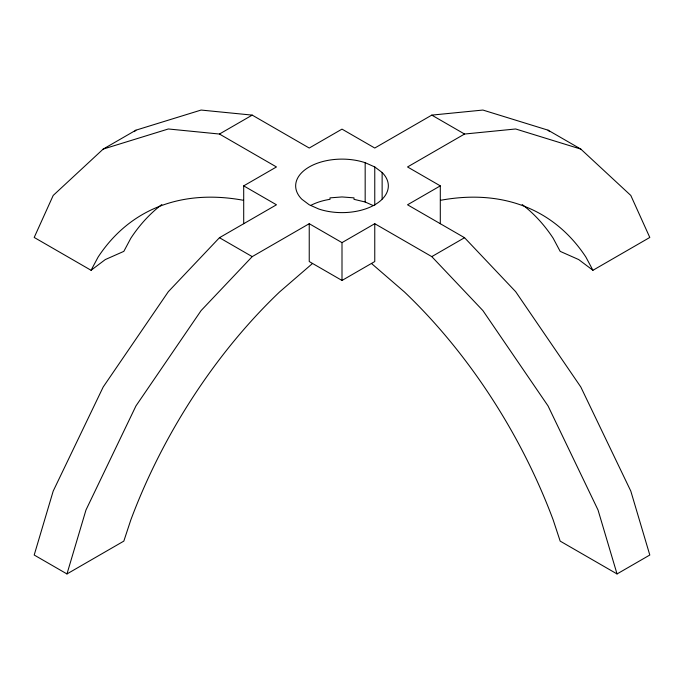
<?xml version="1.0" encoding="UTF-8"?>
<svg xmlns="http://www.w3.org/2000/svg" width="684" height="684" viewBox="0 0 684 684"><rect width="100%" height="100%" fill="white"/><g stroke="black" fill="none" stroke-linecap="round" stroke-linejoin="round"><path stroke-width="1.03" d="M243.701 223.711L243.701 185.868L276.464 204.79L219.453 237.707L168.341 291.666L103.19 386.999L53.198 491.086L34.2 555.023L66.964 573.944L85.97 510.007L135.954 405.92L201.105 310.579L252.216 256.62L309.236 223.702L342 242.623L374.764 223.702L431.784 256.62L482.895 310.579L548.046 405.92L598.03 510.007L617.036 573.944L649.8 555.023L630.802 491.086L580.81 386.999L515.659 291.666L464.547 237.707L407.536 204.79L440.299 185.868L440.299 223.711M522.166 204.525A370.711 214.032 -60 0 1 553.168 238.229L560.17 251.361L578.707 259.578L592.934 270.283L649.8 237.451L630.802 195.444L580.81 149.086L548.046 130.165L482.895 110.056L431.784 115.117L374.764 148.035L342 129.122L309.236 148.035L252.216 115.117L201.105 110.056L135.954 130.165L103.19 149.086L53.198 195.444L34.2 237.451L91.066 270.283L98.069 257.141A370.711 214.032 60 0 1 243.547 200.318M134.397 131.619L135.954 130.165M312.46 263.528L279.534 291.991A370.711 214.032 -60 0 0 130.832 519.891L123.83 541.112L66.964 573.944M91.066 270.283L105.293 259.578L123.83 251.361L130.832 238.229A370.711 214.032 60 0 1 161.834 204.525M103.19 149.086L168.341 128.977L219.453 134.038L252.216 115.117M243.701 185.868L276.464 166.956L219.453 134.038M580.81 149.086L515.659 128.977L464.547 134.038L407.536 166.956L440.299 185.868M309.236 223.702L309.236 261.544L342 280.457L374.764 261.544L374.764 223.702M431.784 256.62L464.547 237.707M372.848 205.405L365.171 202.002L353.996 199.326L353.996 197.864L342 196.949L330.004 197.864L330.004 199.326A46.341 26.753 0 0 0 310.981 205.294M382.134 172.496A46.341 26.753 0 0 1 374.764 204.79A46.341 26.753 0 0 1 318.829 209.039L309.236 204.79L301.866 199.249A46.341 26.753 0 0 1 309.236 166.956A46.341 26.753 0 0 1 365.171 162.698L374.764 166.956L382.134 172.496L382.134 199.044M431.784 115.117L464.547 134.038M219.453 237.707L252.216 256.62M617.036 573.944L560.17 541.112L553.168 519.891A370.711 214.032 60 0 0 404.466 291.991L371.54 263.528M548.046 130.165L549.603 131.619M592.934 270.283L585.931 257.141A370.711 214.032 -60 0 0 440.453 200.318M374.764 166.956L374.764 205.191M365.171 162.698L365.171 202.002M342 242.623L342 280.457"/></g></svg>
